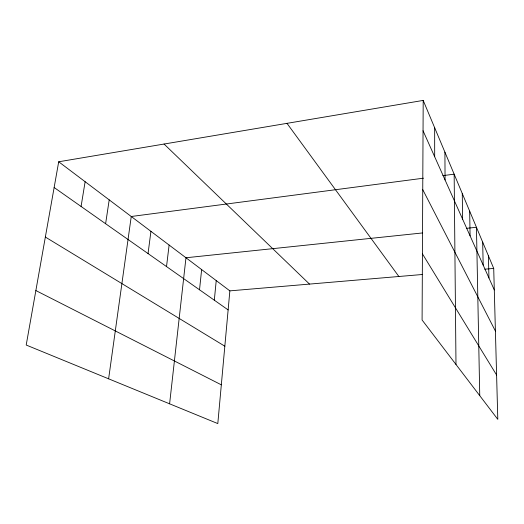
<?xml version="1.0" encoding="UTF-8"?>
<svg xmlns="http://www.w3.org/2000/svg" width="524" height="524" viewBox="0 0 524 524"><rect width="100%" height="100%" fill="white"/><g stroke="black" fill="none" stroke-linecap="round" stroke-linejoin="round"><path stroke-width="0.79" d="M423.196 100.418L422.089 320L497.8 419.351L493.713 268.432L423.196 100.418L58.701 161.778L26.2 345.034L217.807 423.582L229.859 290.866L58.701 161.778M214.316 300.2L216.229 280.582M199.52 289.792L201.635 269.578M169.599 403.821L185.968 257.762L422.541 232.938M166.521 266.572L169.114 245.049M148.05 253.577L150.932 231.339M108.619 378.819L131.249 216.497L423.53 178.18M105.612 223.722L109.208 199.867M81.082 206.463L85.124 181.704M442.872 175.645L454.151 174.165L455.991 364.488M466.753 228.3L476.44 227.285L479.755 395.672M229.859 290.866L422.285 274.504M484.759 269.192L493.713 268.432M35.861 290.551L221.325 384.826M45.352 237.051L224.835 346.2M54.142 187.513L228.13 309.913M164.064 144.041L309.507 284.093M286.988 123.35L398.875 276.495M422.423 253.858L496.601 375.02M422.744 189.629L495.409 331.057M423.045 130.764L494.296 289.942M488.407 255.784L488.958 278.015M482.67 242.114L483.18 265.111M469.668 211.146L470.08 235.846M462.266 193.507L462.613 219.156M444.915 152.17L445.066 179.961M434.658 127.732L434.678 156.748"/></g></svg>
